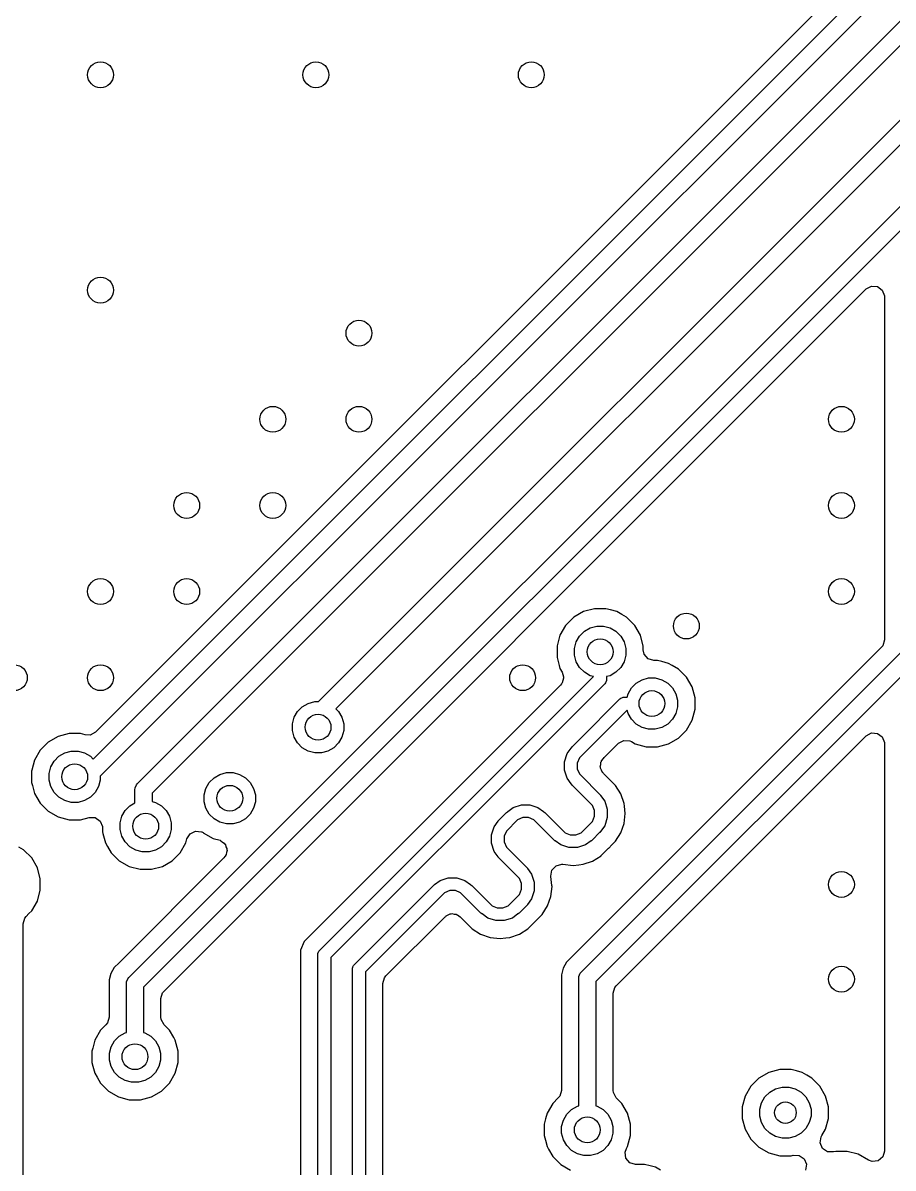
# Model space of a CAD drawing. Extents: x 2.65 to 6.49, y -4.64 to -1.62.
# Drawn here: x 5.673 to 6.071, y -2.862 to -2.338 of the extents above; entities that cross this region are included whole.
import ezdxf

# ---------------------------------------------------------------- set-up
doc = ezdxf.new("R2010")
doc.units = 0
doc.header["$MEASUREMENT"] = 0
doc.layers.add('BLACK', color=7, linetype='CONTINUOUS')

msp = doc.modelspace()

# ---------------------------------------------------------------- linework, layer by layer
at = {"layer": 'BLACK', "linetype": 'CONTINUOUS'}
for p, q in [((6.13171, -2.23738), (5.70639, -2.6627)), ((5.7053, -2.67496), (6.13619, -2.24407)), ((6.14061, -2.25079), (5.70856, -2.68283)), ((5.72556, -2.68619), (6.148, -2.26375)), ((6.15242, -2.27047), (5.73228, -2.69061)), ((5.80831, -2.64872), (6.17359, -2.28344)), ((6.17801, -2.29016), (5.81618, -2.65198)), ((5.72163, -2.77478), (6.17359, -2.32281)), ((6.17801, -2.32953), (5.72835, -2.77919)), ((5.73767, -2.78103), (6.05858, -2.46012)), ((6.05858, -2.46012), (6.06099, -2.45881)), ((6.06099, -2.45881), (6.06373, -2.459)), ((6.06373, -2.459), (6.06594, -2.46065)), ((6.06594, -2.46065), (6.0669, -2.46323)), ((6.0669, -2.46323), (6.06691, -2.46358)), ((6.06691, -2.46358), (6.06691, -2.62054)), ((5.93439, -2.60626), (5.92938, -2.6076)), ((5.93958, -2.60626), (5.93439, -2.60626)), ((5.94167, -2.60682), (5.93958, -2.60626)), ((5.94459, -2.6076), (5.94167, -2.60682)), ((5.92489, -2.6102), (5.92122, -2.61386)), ((5.92938, -2.6076), (5.92489, -2.6102)), ((5.92489, -2.6102), (5.92489, -2.6102)), ((5.94684, -2.6089), (5.94459, -2.6076)), ((5.94909, -2.6102), (5.94684, -2.6089)), ((5.95276, -2.61386), (5.94909, -2.6102)), ((5.92122, -2.61386), (5.91863, -2.61836)), ((5.92122, -2.61386), (5.92122, -2.61386)), ((5.92762, -2.61877), (5.9298, -2.61659)), ((5.9298, -2.61659), (5.93247, -2.61505)), ((5.93247, -2.61505), (5.93545, -2.61425)), ((5.93545, -2.61425), (5.93853, -2.61425)), ((5.93853, -2.61425), (5.94151, -2.61505)), ((5.94151, -2.61505), (5.94418, -2.61659)), ((5.94418, -2.61659), (5.94636, -2.61877)), ((5.95535, -2.61836), (5.95276, -2.61386)), ((5.91863, -2.61836), (5.91733, -2.62318)), ((5.92528, -2.62442), (5.92608, -2.62144)), ((5.92608, -2.62144), (5.92762, -2.61877)), ((5.94636, -2.61877), (5.9479, -2.62144)), ((5.9479, -2.62144), (5.9487, -2.62442)), ((5.95669, -2.62337), (5.95535, -2.61836)), ((6.06691, -2.62054), (6.06613, -2.62318)), ((5.91733, -2.62318), (5.91728, -2.62337)), ((5.91728, -2.62337), (5.91728, -2.62856)), ((6.06548, -2.62399), (5.92164, -2.76784)), ((5.92528, -2.62751), (5.92528, -2.62442)), ((5.92608, -2.63048), (5.92528, -2.62751)), ((5.92832, -2.77232), (6.0748, -2.62583)), ((5.9487, -2.62751), (5.9479, -2.63048)), ((5.9487, -2.62442), (5.9487, -2.62751)), ((5.95669, -2.62504), (5.95669, -2.62337)), ((5.95669, -2.62337), (5.95669, -2.62337)), ((5.95713, -2.62707), (5.95669, -2.62504)), ((5.95893, -2.62915), (5.95713, -2.62707)), ((6.06613, -2.62318), (6.06548, -2.62399)), ((5.91728, -2.62856), (5.91826, -2.63222)), ((5.91826, -2.63222), (5.91863, -2.63357)), ((5.92762, -2.63315), (5.92608, -2.63048)), ((6.08152, -2.63025), (5.93504, -2.77673)), ((5.9479, -2.63048), (5.94636, -2.63315)), ((5.96157, -2.62992), (5.95893, -2.62915)), ((5.96324, -2.62992), (5.96157, -2.62992)), ((5.96511, -2.63042), (5.96324, -2.62992)), ((5.96826, -2.63126), (5.96511, -2.63042)), ((5.96991, -2.63222), (5.96826, -2.63126)), ((5.97275, -2.63386), (5.96991, -2.63222)), ((5.91863, -2.63357), (5.91863, -2.63357)), ((5.91863, -2.63357), (5.91964, -2.63532)), ((5.91964, -2.63532), (5.9199, -2.63639)), ((5.9199, -2.63639), (5.92028, -2.63742)), ((5.92029, -2.638), (5.91993, -2.63903)), ((5.92028, -2.63742), (5.92022, -2.63771)), ((5.92022, -2.63771), (5.92029, -2.638)), ((5.92121, -2.65003), (5.93396, -2.63728)), ((5.9298, -2.63533), (5.92762, -2.63315)), ((5.93247, -2.63688), (5.9298, -2.63533)), ((5.93396, -2.63728), (5.93247, -2.63688)), ((5.94151, -2.63688), (5.93996, -2.63729)), ((5.93996, -2.63729), (5.93996, -2.63846)), ((5.94418, -2.63533), (5.94151, -2.63688)), ((5.94636, -2.63315), (5.94418, -2.63533)), ((5.95613, -2.63871), (5.95911, -2.63792)), ((5.95911, -2.63792), (5.96219, -2.63792)), ((5.96219, -2.63792), (5.96517, -2.63871)), ((5.97642, -2.63753), (5.97275, -2.63386)), ((5.97901, -2.64202), (5.97642, -2.63753)), ((5.91758, -2.64249), (5.9141, -2.64598)), ((5.91886, -2.64122), (5.91758, -2.64249)), ((5.91939, -2.6406), (5.91886, -2.64122)), ((5.91944, -2.64045), (5.91939, -2.6406)), ((5.91969, -2.6401), (5.91944, -2.64045)), ((5.91993, -2.63903), (5.91969, -2.6401)), ((5.93909, -2.64056), (5.92542, -2.65424)), ((5.93946, -2.64011), (5.93909, -2.64056)), ((5.9399, -2.63904), (5.93946, -2.64011)), ((5.93946, -2.64011), (5.93946, -2.64011)), ((5.93996, -2.63846), (5.9399, -2.63904)), ((5.94974, -2.64511), (5.95128, -2.64244)), ((5.95128, -2.64244), (5.95346, -2.64026)), ((5.95346, -2.64026), (5.95613, -2.63871)), ((5.96517, -2.63871), (5.96784, -2.64026)), ((5.96784, -2.64026), (5.97002, -2.64244)), ((5.97002, -2.64244), (5.97156, -2.64511)), ((5.98036, -2.64703), (5.97901, -2.64202)), ((5.9141, -2.64598), (5.90681, -2.65327)), ((5.9141, -2.64598), (5.9141, -2.64598)), ((5.9141, -2.64598), (5.9141, -2.64598)), ((5.9141, -2.64598), (5.9141, -2.64598)), ((5.92757, -2.66601), (5.94605, -2.64752)), ((5.94605, -2.64752), (5.9465, -2.64715)), ((5.9465, -2.64715), (5.94726, -2.64684)), ((5.9465, -2.64715), (5.9465, -2.64715)), ((5.94726, -2.64684), (5.94757, -2.64671)), ((5.94757, -2.64671), (5.94815, -2.64665)), ((5.94757, -2.64671), (5.94757, -2.64671)), ((5.94815, -2.64665), (5.94932, -2.64665)), ((5.94932, -2.64665), (5.94974, -2.64511)), ((5.97156, -2.64511), (5.97236, -2.64809)), ((5.97236, -2.64809), (5.97236, -2.65117)), ((5.98036, -2.65222), (5.98036, -2.64703)), ((5.79716, -2.65591), (5.7987, -2.65324)), ((5.7987, -2.65324), (5.80088, -2.65106)), ((5.80088, -2.65106), (5.80355, -2.64952)), ((5.80355, -2.64952), (5.80653, -2.64872)), ((5.80653, -2.64872), (5.80831, -2.64872)), ((5.81618, -2.65198), (5.81744, -2.65324)), ((5.81744, -2.65324), (5.81898, -2.65591)), ((5.90681, -2.65327), (5.90438, -2.6557)), ((5.90912, -2.66212), (5.92121, -2.65003)), ((5.94934, -2.65265), (5.93177, -2.67021)), ((5.94974, -2.65415), (5.94934, -2.65265)), ((5.97236, -2.65117), (5.97156, -2.65415)), ((5.97901, -2.65723), (5.98036, -2.65222)), ((5.79636, -2.65889), (5.79716, -2.65591)), ((5.79636, -2.66197), (5.79636, -2.65889)), ((5.90438, -2.6557), (5.8048, -2.75528)), ((5.81898, -2.65591), (5.81978, -2.65889)), ((5.81978, -2.65889), (5.81978, -2.66197)), ((5.90438, -2.6557), (5.90438, -2.6557)), ((5.92542, -2.65424), (5.91332, -2.66633)), ((5.95128, -2.65682), (5.94974, -2.65415)), ((5.95346, -2.659), (5.95128, -2.65682)), ((5.95613, -2.66054), (5.95346, -2.659)), ((5.96784, -2.659), (5.96517, -2.66054)), ((5.97002, -2.65682), (5.96784, -2.659)), ((5.97156, -2.65415), (5.97002, -2.65682)), ((5.97642, -2.66173), (5.97901, -2.65723)), ((5.69426, -2.66337), (5.68924, -2.66471)), ((5.69944, -2.66337), (5.69426, -2.66337)), ((5.70168, -2.66396), (5.69944, -2.66337)), ((5.70398, -2.66402), (5.70168, -2.66396)), ((5.70639, -2.6627), (5.70398, -2.66402)), ((5.79716, -2.66495), (5.79636, -2.66197)), ((5.80886, -2.76239), (5.90912, -2.66212)), ((5.81978, -2.66197), (5.81898, -2.66495)), ((5.94436, -2.77857), (6.05858, -2.66436)), ((5.95911, -2.66134), (5.95613, -2.66054)), ((5.96219, -2.66134), (5.95911, -2.66134)), ((5.96517, -2.66054), (5.96219, -2.66134)), ((5.97275, -2.66539), (5.97642, -2.66173)), ((6.05858, -2.66436), (6.06099, -2.66304)), ((6.06099, -2.66304), (6.06373, -2.66324)), ((6.06373, -2.66324), (6.06594, -2.66488)), ((5.68475, -2.6673), (5.68108, -2.67097)), ((5.68924, -2.66471), (5.68475, -2.6673)), ((5.68475, -2.6673), (5.68475, -2.6673)), ((5.7987, -2.66762), (5.79716, -2.66495)), ((5.80088, -2.6698), (5.7987, -2.66762)), ((5.91332, -2.66633), (5.81393, -2.76572)), ((5.81744, -2.66762), (5.81526, -2.6698)), ((5.81898, -2.66495), (5.81744, -2.66762)), ((5.92386, -2.6698), (5.92423, -2.66935)), ((5.92423, -2.66935), (5.92757, -2.66601)), ((5.92757, -2.66601), (5.92757, -2.66601)), ((5.93888, -2.67427), (5.9454, -2.66775)), ((5.9454, -2.66775), (5.94781, -2.66643)), ((5.94781, -2.66643), (5.95056, -2.66663)), ((5.95056, -2.66663), (5.95129, -2.66698)), ((5.95129, -2.66698), (5.95304, -2.66799)), ((5.95304, -2.66799), (5.95806, -2.66933)), ((5.95806, -2.66933), (5.95806, -2.66933)), ((5.95806, -2.66933), (5.96324, -2.66933)), ((5.96324, -2.66933), (5.96826, -2.66799)), ((5.96324, -2.66933), (5.96324, -2.66933)), ((5.96826, -2.66799), (5.97275, -2.66539)), ((6.06594, -2.66488), (6.0669, -2.66746)), ((6.0669, -2.66746), (6.06691, -2.66781)), ((6.06691, -2.66781), (6.06691, -2.85416)), ((5.68108, -2.67097), (5.67849, -2.67547)), ((5.68108, -2.67097), (5.68108, -2.67097)), ((5.68748, -2.67588), (5.68966, -2.6737)), ((5.68966, -2.6737), (5.69233, -2.67216)), ((5.69233, -2.67216), (5.69531, -2.67136)), ((5.69531, -2.67136), (5.69839, -2.67136)), ((5.69839, -2.67136), (5.70137, -2.67216)), ((5.70137, -2.67216), (5.70404, -2.6737)), ((5.70404, -2.6737), (5.7053, -2.67496)), ((5.80355, -2.67135), (5.80088, -2.6698)), ((5.80653, -2.67214), (5.80355, -2.67135)), ((5.80961, -2.67214), (5.80653, -2.67214)), ((5.81259, -2.67135), (5.80961, -2.67214)), ((5.81526, -2.6698), (5.81259, -2.67135)), ((5.92074, -2.67619), (5.92194, -2.67249)), ((5.92194, -2.67249), (5.9238, -2.66994)), ((5.9238, -2.66994), (5.92386, -2.6698)), ((5.92752, -2.67447), (5.92654, -2.67685)), ((5.92843, -2.67356), (5.92752, -2.67447)), ((5.93177, -2.67021), (5.92843, -2.67355)), ((5.92843, -2.67355), (5.92843, -2.67355)), ((5.92843, -2.67355), (5.92843, -2.67355)), ((5.92843, -2.67355), (5.92843, -2.67356)), ((5.93177, -2.67021), (5.93177, -2.67021)), ((5.93764, -2.67579), (5.93847, -2.67468)), ((5.93847, -2.67468), (5.93888, -2.67427)), ((5.93847, -2.67468), (5.93847, -2.67468)), ((5.93888, -2.67427), (5.93888, -2.67427)), ((5.67727, -2.68), (5.67715, -2.68048)), ((5.67849, -2.67547), (5.67727, -2.68)), ((5.68514, -2.68153), (5.68594, -2.67855)), ((5.68594, -2.67855), (5.68748, -2.67588)), ((5.92074, -2.68008), (5.92074, -2.67619)), ((5.92194, -2.68377), (5.92074, -2.68008)), ((5.92654, -2.67685), (5.92654, -2.67942)), ((5.92654, -2.67942), (5.92752, -2.6818)), ((5.93705, -2.67848), (5.93727, -2.67746)), ((5.93718, -2.67881), (5.93705, -2.67848)), ((5.93715, -2.67917), (5.93718, -2.67881)), ((5.93765, -2.68008), (5.93715, -2.67917)), ((5.93727, -2.67746), (5.93735, -2.67643)), ((5.93735, -2.67643), (5.93758, -2.67607)), ((5.93758, -2.67607), (5.93764, -2.67579)), ((5.93801, -2.68106), (5.93765, -2.68008)), ((5.67715, -2.68048), (5.67715, -2.68567)), ((5.68514, -2.68461), (5.68514, -2.68153)), ((5.68594, -2.68759), (5.68514, -2.68461)), ((5.70856, -2.68461), (5.70776, -2.68759)), ((5.70856, -2.68283), (5.70856, -2.68461)), ((5.75835, -2.68572), (5.76053, -2.68354)), ((5.76053, -2.68354), (5.7632, -2.682)), ((5.7632, -2.682), (5.76617, -2.6812)), ((5.76617, -2.6812), (5.76926, -2.6812)), ((5.76926, -2.6812), (5.77224, -2.682)), ((5.77224, -2.682), (5.77491, -2.68354)), ((5.77491, -2.68354), (5.77709, -2.68572)), ((5.9238, -2.68633), (5.92194, -2.68377)), ((5.92752, -2.6818), (5.92843, -2.68271)), ((5.92843, -2.68271), (5.92843, -2.68271)), ((5.92843, -2.68271), (5.93676, -2.69104)), ((5.9383, -2.68127), (5.93801, -2.68106)), ((5.93847, -2.68158), (5.9383, -2.68127)), ((5.94266, -2.68577), (5.93847, -2.68158)), ((5.67715, -2.68567), (5.67751, -2.68703)), ((5.67751, -2.68703), (5.67849, -2.69068)), ((5.68748, -2.69026), (5.68594, -2.68759)), ((5.68966, -2.69244), (5.68748, -2.69026)), ((5.70622, -2.69026), (5.70404, -2.69244)), ((5.70776, -2.68759), (5.70622, -2.69026)), ((5.72441, -2.68898), (5.72449, -2.68821)), ((5.72441, -2.69498), (5.72441, -2.68898)), ((5.72449, -2.68821), (5.72507, -2.68679)), ((5.72507, -2.68679), (5.72556, -2.68619)), ((5.75601, -2.69137), (5.7568, -2.68839)), ((5.7568, -2.68839), (5.75835, -2.68572)), ((5.77709, -2.68572), (5.77863, -2.68839)), ((5.77863, -2.68839), (5.77943, -2.69137)), ((5.92386, -2.68647), (5.9238, -2.68633)), ((5.92423, -2.68692), (5.92386, -2.68647)), ((5.93256, -2.69525), (5.92423, -2.68692)), ((5.92423, -2.68692), (5.92423, -2.68692)), ((5.92423, -2.68692), (5.92423, -2.68692)), ((5.92423, -2.68692), (5.92423, -2.68692)), ((5.92423, -2.68692), (5.92423, -2.68692)), ((5.94396, -2.68708), (5.94266, -2.68577)), ((5.9464, -2.69095), (5.94396, -2.68708)), ((5.67849, -2.69068), (5.67958, -2.69256)), ((5.67958, -2.69256), (5.68108, -2.69517)), ((5.68108, -2.69517), (5.68475, -2.69884)), ((5.69233, -2.69398), (5.68966, -2.69244)), ((5.69531, -2.69478), (5.69233, -2.69398)), ((5.69839, -2.69478), (5.69531, -2.69478)), ((5.70137, -2.69398), (5.69839, -2.69478)), ((5.70404, -2.69244), (5.70137, -2.69398)), ((5.72211, -2.69631), (5.72441, -2.69498)), ((5.73228, -2.69061), (5.73228, -2.69436)), ((5.73228, -2.69436), (5.73382, -2.69477)), ((5.73382, -2.69477), (5.73649, -2.69631)), ((5.75601, -2.69446), (5.75601, -2.69137)), ((5.7568, -2.69743), (5.75601, -2.69446)), ((5.77943, -2.69446), (5.77863, -2.69743)), ((5.77943, -2.69137), (5.77943, -2.69446)), ((5.93347, -2.69616), (5.93256, -2.69525)), ((5.93256, -2.69525), (5.93256, -2.69525)), ((5.93256, -2.69525), (5.93256, -2.69525)), ((5.93676, -2.69104), (5.93713, -2.69149)), ((5.93713, -2.69149), (5.93719, -2.69163)), ((5.93719, -2.69163), (5.93905, -2.69419)), ((5.93905, -2.69419), (5.94025, -2.69788)), ((5.94791, -2.69528), (5.9464, -2.69095)), ((5.94806, -2.69656), (5.94791, -2.69528)), ((5.68475, -2.69884), (5.68924, -2.70143)), ((5.71839, -2.70116), (5.71993, -2.69849)), ((5.71993, -2.69849), (5.72211, -2.69631)), ((5.73649, -2.69631), (5.73867, -2.69849)), ((5.73867, -2.69849), (5.74021, -2.70116)), ((5.75835, -2.7001), (5.7568, -2.69743)), ((5.76053, -2.70228), (5.75835, -2.7001)), ((5.77709, -2.7001), (5.77491, -2.70228)), ((5.77863, -2.69743), (5.77709, -2.7001)), ((5.89082, -2.70275), (5.89416, -2.69941)), ((5.89416, -2.69941), (5.89461, -2.69904)), ((5.89461, -2.69904), (5.89475, -2.69899)), ((5.89461, -2.69904), (5.89461, -2.69904)), ((5.89475, -2.69899), (5.8973, -2.69713)), ((5.8973, -2.69713), (5.901, -2.69593)), ((5.901, -2.69593), (5.90489, -2.69593)), ((5.90489, -2.69593), (5.90858, -2.69713)), ((5.90858, -2.69713), (5.91114, -2.69899)), ((5.91114, -2.69899), (5.91128, -2.69904)), ((5.91128, -2.69904), (5.91173, -2.69941)), ((5.91173, -2.69941), (5.91173, -2.69941)), ((5.91173, -2.69941), (5.91173, -2.69941)), ((5.91173, -2.69941), (5.92006, -2.70774)), ((5.93445, -2.69854), (5.93347, -2.69616)), ((5.93445, -2.70111), (5.93445, -2.69854)), ((5.94025, -2.69788), (5.94025, -2.70177)), ((5.94791, -2.70438), (5.94843, -2.69983)), ((5.94843, -2.69983), (5.94806, -2.69656)), ((5.94843, -2.69983), (5.94843, -2.69983)), ((5.94843, -2.69983), (5.94843, -2.69983)), ((5.68924, -2.70143), (5.69426, -2.70278)), ((5.69426, -2.70278), (5.69426, -2.70278)), ((5.69426, -2.70278), (5.69944, -2.70278)), ((5.69944, -2.70278), (5.70345, -2.7017)), ((5.69944, -2.70278), (5.69944, -2.70278)), ((5.70345, -2.7017), (5.7062, -2.70177)), ((5.7062, -2.70177), (5.70848, -2.70331)), ((5.70848, -2.70331), (5.70956, -2.70584)), ((5.70956, -2.70584), (5.7096, -2.70642)), ((5.71759, -2.70414), (5.71839, -2.70116)), ((5.71759, -2.70722), (5.71759, -2.70414)), ((5.74021, -2.70116), (5.74101, -2.70414)), ((5.74101, -2.70414), (5.74101, -2.70722)), ((5.7632, -2.70383), (5.76053, -2.70228)), ((5.76617, -2.70462), (5.7632, -2.70383)), ((5.76926, -2.70462), (5.76617, -2.70462)), ((5.77224, -2.70383), (5.76926, -2.70462)), ((5.77491, -2.70228), (5.77224, -2.70383)), ((5.88733, -2.7096), (5.88854, -2.7059)), ((5.88854, -2.7059), (5.89039, -2.70334)), ((5.89039, -2.70334), (5.89045, -2.7032)), ((5.89045, -2.7032), (5.89082, -2.70275)), ((5.89837, -2.70362), (5.89503, -2.70696)), ((5.89928, -2.70271), (5.89837, -2.70362)), ((5.89837, -2.70362), (5.89837, -2.70362)), ((5.89837, -2.70362), (5.89837, -2.70362)), ((5.90166, -2.70172), (5.89928, -2.70271)), ((5.90423, -2.70172), (5.90166, -2.70172)), ((5.90661, -2.70271), (5.90423, -2.70172)), ((5.90752, -2.70362), (5.90661, -2.70271)), ((5.91585, -2.71195), (5.90752, -2.70362)), ((5.90752, -2.70362), (5.90752, -2.70362)), ((5.92922, -2.70774), (5.93256, -2.7044)), ((5.93256, -2.7044), (5.93347, -2.70349)), ((5.93256, -2.7044), (5.93256, -2.7044)), ((5.93347, -2.70349), (5.93445, -2.70111)), ((5.93905, -2.70547), (5.93719, -2.70803)), ((5.94025, -2.70177), (5.93905, -2.70547)), ((5.9464, -2.7087), (5.94791, -2.70438)), ((5.7096, -2.70642), (5.7096, -2.70827)), ((5.7096, -2.70827), (5.70978, -2.70895)), ((5.70978, -2.70895), (5.71094, -2.71329)), ((5.71839, -2.7102), (5.71759, -2.70722)), ((5.71993, -2.71287), (5.71839, -2.7102)), ((5.74021, -2.7102), (5.73867, -2.71287)), ((5.74101, -2.70722), (5.74021, -2.7102)), ((5.74766, -2.71329), (5.74815, -2.71146)), ((5.74815, -2.71146), (5.74958, -2.70911)), ((5.74958, -2.70911), (5.75206, -2.70791)), ((5.75206, -2.70791), (5.75479, -2.70824)), ((5.75479, -2.70824), (5.7549, -2.70829)), ((5.7549, -2.70829), (5.7555, -2.70856)), ((5.7555, -2.70856), (5.75562, -2.70868)), ((5.75562, -2.70868), (5.76011, -2.71128)), ((5.76011, -2.71128), (5.76326, -2.71212)), ((5.88733, -2.71348), (5.88733, -2.7096)), ((5.89412, -2.70787), (5.89313, -2.71025)), ((5.89313, -2.71025), (5.89313, -2.71283)), ((5.89503, -2.70696), (5.89412, -2.70787)), ((5.89503, -2.70696), (5.89503, -2.70696)), ((5.89503, -2.70696), (5.89503, -2.70696)), ((5.89503, -2.70696), (5.89503, -2.70696)), ((5.92006, -2.70774), (5.92006, -2.70774)), ((5.92006, -2.70774), (5.92097, -2.70866)), ((5.92097, -2.70866), (5.92335, -2.70964)), ((5.92335, -2.70964), (5.92593, -2.70964)), ((5.92593, -2.70964), (5.92831, -2.70866)), ((5.92831, -2.70866), (5.92922, -2.70774)), ((5.92922, -2.70774), (5.92922, -2.70774)), ((5.93676, -2.70861), (5.93342, -2.71195)), ((5.93677, -2.7086), (5.93676, -2.70861)), ((5.93676, -2.70861), (5.93676, -2.70861)), ((5.93713, -2.70816), (5.93677, -2.7086)), ((5.93719, -2.70803), (5.93713, -2.70816)), ((5.94397, -2.71257), (5.9464, -2.7087)), ((5.67352, -2.71652), (5.67126, -2.71521)), ((5.67719, -2.72018), (5.67352, -2.71652)), ((5.71094, -2.71329), (5.71192, -2.71498)), ((5.71192, -2.71498), (5.71353, -2.71778)), ((5.72211, -2.71505), (5.71993, -2.71287)), ((5.72478, -2.71659), (5.72211, -2.71505)), ((5.72776, -2.71739), (5.72478, -2.71659)), ((5.73382, -2.71659), (5.73084, -2.71739)), ((5.73649, -2.71505), (5.73382, -2.71659)), ((5.73867, -2.71287), (5.73649, -2.71505)), ((5.74507, -2.71778), (5.74766, -2.71329)), ((5.76326, -2.71212), (5.76364, -2.71229)), ((5.76364, -2.71229), (5.76438, -2.71293)), ((5.76438, -2.71293), (5.76522, -2.71345)), ((5.76522, -2.71345), (5.7654, -2.71382)), ((5.7654, -2.71382), (5.76571, -2.7141)), ((5.76571, -2.7141), (5.76599, -2.71504)), ((5.76599, -2.71504), (5.76642, -2.71592)), ((5.76649, -2.71674), (5.76621, -2.71768)), ((5.76642, -2.71592), (5.76637, -2.71633)), ((5.76637, -2.71633), (5.76649, -2.71674)), ((5.88853, -2.71718), (5.88733, -2.71348)), ((5.89313, -2.71283), (5.89412, -2.71521)), ((5.89412, -2.71521), (5.89503, -2.71612)), ((5.89503, -2.71612), (5.89503, -2.71612)), ((5.89503, -2.71612), (5.89503, -2.71612)), ((5.89503, -2.71612), (5.89503, -2.71612)), ((5.89503, -2.71612), (5.90336, -2.72445)), ((5.91631, -2.71232), (5.91585, -2.71195)), ((5.91644, -2.71238), (5.91631, -2.71232)), ((5.919, -2.71424), (5.91644, -2.71238)), ((5.9227, -2.71544), (5.919, -2.71424)), ((5.92658, -2.71544), (5.9227, -2.71544)), ((5.93028, -2.71424), (5.92658, -2.71544)), ((5.93284, -2.71238), (5.93028, -2.71424)), ((5.93297, -2.71232), (5.93284, -2.71238)), ((5.93342, -2.71195), (5.93297, -2.71232)), ((5.9391, -2.71744), (5.94083, -2.71571)), ((5.94083, -2.71571), (5.94089, -2.71565)), ((5.94083, -2.71571), (5.94083, -2.71571)), ((5.94083, -2.71571), (5.94083, -2.71571)), ((5.94089, -2.71565), (5.94235, -2.71419)), ((5.94089, -2.71565), (5.94089, -2.71565)), ((5.94235, -2.71419), (5.94397, -2.71257)), ((5.94235, -2.71419), (5.94235, -2.71419)), ((5.67978, -2.72468), (5.67719, -2.72018)), ((5.71353, -2.71778), (5.7172, -2.72145)), ((5.76506, -2.72018), (5.71715, -2.76809)), ((5.7172, -2.72145), (5.7217, -2.72404)), ((5.73084, -2.71739), (5.72776, -2.71739)), ((5.73691, -2.72404), (5.7414, -2.72145)), ((5.7414, -2.72145), (5.74507, -2.71778)), ((5.76545, -2.71959), (5.76506, -2.72018)), ((5.76571, -2.71937), (5.76545, -2.71959)), ((5.76579, -2.7191), (5.76571, -2.71937)), ((5.76609, -2.71865), (5.76579, -2.7191)), ((5.76621, -2.71768), (5.76609, -2.71865)), ((5.89039, -2.71974), (5.88853, -2.71718)), ((5.89045, -2.71987), (5.89039, -2.71974)), ((5.89082, -2.72032), (5.89045, -2.71987)), ((5.89915, -2.72865), (5.89082, -2.72032)), ((5.92919, -2.7231), (5.93351, -2.72159)), ((5.93351, -2.72159), (5.93739, -2.71915)), ((5.93739, -2.71915), (5.93748, -2.71906)), ((5.93748, -2.71906), (5.93901, -2.71753)), ((5.93748, -2.71906), (5.93748, -2.71906)), ((5.93901, -2.71753), (5.9391, -2.71744)), ((5.68112, -2.72969), (5.67978, -2.72468)), ((5.7217, -2.72404), (5.72671, -2.72538)), ((5.72671, -2.72538), (5.72671, -2.72538)), ((5.72671, -2.72538), (5.7319, -2.72538)), ((5.7319, -2.72538), (5.73691, -2.72404)), ((5.7319, -2.72538), (5.7319, -2.72538)), ((5.90336, -2.72445), (5.90336, -2.72445)), ((5.90336, -2.72445), (5.90336, -2.72445)), ((5.90336, -2.72445), (5.90336, -2.72445)), ((5.90336, -2.72445), (5.90373, -2.7249)), ((5.90373, -2.7249), (5.90378, -2.72503)), ((5.90378, -2.72503), (5.90564, -2.72759)), ((5.91448, -2.72847), (5.91496, -2.72576)), ((5.91496, -2.72576), (5.91682, -2.72374)), ((5.91682, -2.72374), (5.91948, -2.72305)), ((5.91948, -2.72305), (5.91988, -2.72308)), ((5.91988, -2.72308), (5.92464, -2.72361)), ((5.92464, -2.72361), (5.92724, -2.72332)), ((5.92464, -2.72361), (5.92464, -2.72361)), ((5.92464, -2.72361), (5.92464, -2.72361)), ((5.92724, -2.72332), (5.92919, -2.7231)), ((5.68112, -2.73488), (5.68112, -2.72969)), ((5.86075, -2.73282), (5.8612, -2.73245)), ((5.8612, -2.73245), (5.86134, -2.73239)), ((5.86134, -2.73239), (5.8639, -2.73054)), ((5.8639, -2.73054), (5.86759, -2.72933)), ((5.86759, -2.72933), (5.87148, -2.72933)), ((5.87148, -2.72933), (5.87518, -2.73054)), ((5.87518, -2.73054), (5.87774, -2.73239)), ((5.87774, -2.73239), (5.87787, -2.73245)), ((5.87787, -2.73245), (5.87832, -2.73282)), ((5.90006, -2.72956), (5.89915, -2.72865)), ((5.90105, -2.73194), (5.90006, -2.72956)), ((5.90105, -2.73452), (5.90105, -2.73194)), ((5.90564, -2.72759), (5.90684, -2.73129)), ((5.90684, -2.73129), (5.90684, -2.73518)), ((5.91451, -2.72868), (5.91448, -2.72847)), ((5.91496, -2.73272), (5.91451, -2.72868)), ((5.91451, -2.72868), (5.91451, -2.72868)), ((5.67978, -2.73989), (5.68112, -2.73488)), ((5.82465, -2.76893), (5.86075, -2.73282)), ((5.86496, -2.73703), (5.82972, -2.77226)), ((5.86587, -2.73612), (5.86496, -2.73703)), ((5.86825, -2.73513), (5.86587, -2.73612)), ((5.87083, -2.73513), (5.86825, -2.73513)), ((5.87321, -2.73612), (5.87083, -2.73513)), ((5.87412, -2.73703), (5.87321, -2.73612)), ((5.88245, -2.74536), (5.87412, -2.73703)), ((5.87412, -2.73703), (5.87412, -2.73703)), ((5.87832, -2.73282), (5.87832, -2.73282)), ((5.87832, -2.73282), (5.87832, -2.73282)), ((5.87832, -2.73282), (5.88665, -2.74115)), ((5.89915, -2.73781), (5.90006, -2.7369)), ((5.90006, -2.7369), (5.90105, -2.73452)), ((5.90684, -2.73518), (5.90564, -2.73887)), ((5.9145, -2.73778), (5.91502, -2.73323)), ((5.91502, -2.73323), (5.91496, -2.73272)), ((5.91502, -2.73323), (5.91502, -2.73323)), ((5.67719, -2.74438), (5.67978, -2.73989)), ((5.88665, -2.74115), (5.88665, -2.74115)), ((5.88665, -2.74115), (5.88756, -2.74206)), ((5.88756, -2.74206), (5.88994, -2.74305)), ((5.89252, -2.74305), (5.8949, -2.74206)), ((5.8949, -2.74206), (5.89581, -2.74115)), ((5.89581, -2.74115), (5.89915, -2.73781)), ((5.89581, -2.74115), (5.89581, -2.74115)), ((5.89915, -2.73781), (5.89915, -2.73781)), ((5.90336, -2.74202), (5.90002, -2.74536)), ((5.90373, -2.74157), (5.90336, -2.74202)), ((5.90336, -2.74202), (5.90336, -2.74202)), ((5.90336, -2.74202), (5.90336, -2.74202)), ((5.90336, -2.74202), (5.90336, -2.74202)), ((5.90378, -2.74143), (5.90373, -2.74157)), ((5.90564, -2.73887), (5.90378, -2.74143)), ((5.91056, -2.74598), (5.91299, -2.7421)), ((5.91299, -2.7421), (5.9145, -2.73778)), ((5.9145, -2.73778), (5.9145, -2.73778)), ((5.67325, -2.75034), (5.67402, -2.7477)), ((5.67402, -2.7477), (5.67468, -2.74689)), ((5.67468, -2.74689), (5.67592, -2.74565)), ((5.67592, -2.74565), (5.67719, -2.74438)), ((5.83905, -2.7741), (5.86609, -2.74706)), ((5.86609, -2.74706), (5.86639, -2.7469)), ((5.86639, -2.7469), (5.8666, -2.74662)), ((5.8666, -2.74662), (5.86758, -2.74625)), ((5.86758, -2.74625), (5.8685, -2.74575)), ((5.8685, -2.74575), (5.86885, -2.74577)), ((5.86885, -2.74577), (5.86917, -2.74565)), ((5.86917, -2.74565), (5.8702, -2.74587)), ((5.8702, -2.74587), (5.87124, -2.74594)), ((5.87124, -2.74594), (5.87159, -2.74616)), ((5.87159, -2.74616), (5.87186, -2.74622)), ((5.87186, -2.74622), (5.87294, -2.74703)), ((5.87294, -2.74703), (5.87298, -2.74705)), ((5.87298, -2.74705), (5.87298, -2.74706)), ((5.87298, -2.74706), (5.87839, -2.75247)), ((5.8829, -2.74573), (5.88245, -2.74536)), ((5.88303, -2.74578), (5.8829, -2.74573)), ((5.88559, -2.74764), (5.88303, -2.74578)), ((5.88929, -2.74884), (5.88559, -2.74764)), ((5.88994, -2.74305), (5.89252, -2.74305)), ((5.89687, -2.74764), (5.89318, -2.74884)), ((5.89943, -2.74578), (5.89687, -2.74764)), ((5.89957, -2.74573), (5.89943, -2.74578)), ((5.90002, -2.74536), (5.89957, -2.74573)), ((5.90758, -2.74895), (5.90894, -2.7476)), ((5.90894, -2.7476), (5.90911, -2.74742)), ((5.90894, -2.7476), (5.90894, -2.7476)), ((5.90911, -2.74742), (5.91047, -2.74607)), ((5.91047, -2.74607), (5.91056, -2.74598)), ((5.91047, -2.74607), (5.91047, -2.74607)), ((5.67325, -2.87418), (5.67325, -2.75034)), ((5.87839, -2.75247), (5.87839, -2.75247)), ((5.87839, -2.75247), (5.87848, -2.75256)), ((5.87848, -2.75256), (5.88236, -2.75499)), ((5.89318, -2.74884), (5.88929, -2.74884)), ((5.9001, -2.75499), (5.90398, -2.75256)), ((5.90398, -2.75256), (5.90407, -2.75247)), ((5.90407, -2.75247), (5.9056, -2.75094)), ((5.90407, -2.75247), (5.90407, -2.75247)), ((5.9056, -2.75094), (5.90695, -2.74958)), ((5.90695, -2.74958), (5.90726, -2.74928)), ((5.90695, -2.74958), (5.90695, -2.74958)), ((5.90726, -2.74928), (5.90758, -2.74895)), ((5.90726, -2.74928), (5.90726, -2.74928)), ((5.90758, -2.74895), (5.90758, -2.74895)), ((5.80175, -2.75833), (5.80009, -2.76233)), ((5.8048, -2.75528), (5.80175, -2.75833)), ((5.80175, -2.75833), (5.80175, -2.75833)), ((5.88236, -2.75499), (5.88668, -2.75651)), ((5.88668, -2.75651), (5.88668, -2.75651)), ((5.88668, -2.75651), (5.88668, -2.75651)), ((5.88668, -2.75651), (5.89123, -2.75702)), ((5.89123, -2.75702), (5.89383, -2.75673)), ((5.89123, -2.75702), (5.89123, -2.75702)), ((5.89123, -2.75702), (5.89123, -2.75702)), ((5.89383, -2.75673), (5.89578, -2.75651)), ((5.89578, -2.75651), (5.9001, -2.75499)), ((5.80009, -2.76233), (5.80009, -2.96996)), ((5.80804, -2.76391), (5.80849, -2.76284)), ((5.80849, -2.76284), (5.80886, -2.76239)), ((5.80849, -2.76284), (5.80849, -2.76284)), ((5.71715, -2.76809), (5.71494, -2.77029)), ((5.80798, -2.76449), (5.80804, -2.76391)), ((5.80798, -2.96779), (5.80798, -2.76449)), ((5.81393, -2.76572), (5.81393, -2.96656)), ((5.82428, -2.76938), (5.82465, -2.76893)), ((5.92164, -2.76784), (5.92008, -2.77053)), ((5.92164, -2.76784), (5.92164, -2.76784)), ((5.71338, -2.773), (5.7126, -2.77591)), ((5.71339, -2.77299), (5.71338, -2.77299)), ((5.71338, -2.77299), (5.71338, -2.773)), ((5.71494, -2.7703), (5.71339, -2.77299)), ((5.71494, -2.77029), (5.71494, -2.7703)), ((5.82378, -2.77103), (5.82383, -2.77045)), ((5.82378, -2.96125), (5.82378, -2.77103)), ((5.82383, -2.77045), (5.8239, -2.7703)), ((5.8239, -2.7703), (5.82402, -2.76999)), ((5.82402, -2.76999), (5.82428, -2.76938)), ((5.82428, -2.76938), (5.82428, -2.76938)), ((5.82972, -2.77226), (5.82972, -2.96002)), ((5.83839, -2.77491), (5.83905, -2.7741)), ((5.92008, -2.77053), (5.91927, -2.77354)), ((5.91927, -2.77354), (5.91927, -2.82643)), ((5.92008, -2.77053), (5.92008, -2.77053)), ((5.92717, -2.7751), (5.92724, -2.77433)), ((5.92724, -2.77433), (5.92783, -2.77291)), ((5.92783, -2.77291), (5.92832, -2.77232)), ((5.7126, -2.77591), (5.71258, -2.776)), ((5.71258, -2.776), (5.71258, -2.79297)), ((5.72047, -2.77756), (5.72055, -2.77679)), ((5.72047, -2.79996), (5.72047, -2.77756)), ((5.72055, -2.77679), (5.72114, -2.77537)), ((5.72114, -2.77537), (5.72163, -2.77478)), ((5.72835, -2.77919), (5.72835, -2.79996)), ((5.83762, -2.77755), (5.83839, -2.77491)), ((5.83762, -2.95473), (5.83762, -2.77755)), ((5.92717, -2.83342), (5.92717, -2.7751)), ((5.93504, -2.77673), (5.93504, -2.83342)), ((5.94293, -2.78202), (5.94371, -2.77938)), ((5.94371, -2.77938), (5.94436, -2.77857)), ((5.73624, -2.78448), (5.73702, -2.78184)), ((5.73624, -2.79297), (5.73624, -2.78448)), ((5.73702, -2.78184), (5.73767, -2.78103)), ((5.94293, -2.82643), (5.94293, -2.78202)), ((5.71258, -2.79297), (5.7118, -2.7956)), ((5.73635, -2.794), (5.73624, -2.79297)), ((5.73767, -2.79642), (5.73635, -2.794)), ((5.70864, -2.79892), (5.70605, -2.80342)), ((5.71115, -2.79642), (5.70864, -2.79892)), ((5.7118, -2.7956), (5.71115, -2.79642)), ((5.71722, -2.80165), (5.71989, -2.80011)), ((5.71989, -2.80011), (5.72047, -2.79996)), ((5.72835, -2.79996), (5.72893, -2.80011)), ((5.72893, -2.80011), (5.7316, -2.80165)), ((5.74018, -2.79892), (5.73767, -2.79642)), ((5.74211, -2.80227), (5.74018, -2.79892)), ((5.70605, -2.80342), (5.70507, -2.80708)), ((5.7135, -2.8065), (5.71504, -2.80383)), ((5.71504, -2.80383), (5.71722, -2.80165)), ((5.7316, -2.80165), (5.73378, -2.80383)), ((5.73378, -2.80383), (5.73532, -2.8065)), ((5.74264, -2.8032), (5.74211, -2.80227)), ((5.74277, -2.80342), (5.74264, -2.8032)), ((5.74411, -2.80843), (5.74277, -2.80342)), ((5.70507, -2.80708), (5.7047, -2.80843)), ((5.7047, -2.80843), (5.7047, -2.81362)), ((5.7127, -2.80948), (5.7135, -2.8065)), ((5.7127, -2.81257), (5.7127, -2.80948)), ((5.73532, -2.8065), (5.73612, -2.80948)), ((5.73612, -2.80948), (5.73612, -2.81257)), ((5.74411, -2.81362), (5.74411, -2.80843)), ((5.7047, -2.81362), (5.70519, -2.81542)), ((5.70519, -2.81542), (5.70605, -2.81863)), ((5.7135, -2.81554), (5.7127, -2.81257)), ((5.71504, -2.81821), (5.7135, -2.81554)), ((5.73532, -2.81554), (5.73378, -2.81821)), ((5.73612, -2.81257), (5.73532, -2.81554)), ((5.74277, -2.81863), (5.74411, -2.81362)), ((5.70605, -2.81863), (5.70709, -2.82043)), ((5.70709, -2.82043), (5.70864, -2.82312)), ((5.71722, -2.82039), (5.71504, -2.81821)), ((5.71989, -2.82194), (5.71722, -2.82039)), ((5.7316, -2.82039), (5.72893, -2.82194)), ((5.73378, -2.81821), (5.7316, -2.82039)), ((5.74018, -2.82312), (5.74277, -2.81863)), ((6.00955, -2.82085), (6.00589, -2.82452)), ((6.01405, -2.81825), (6.00955, -2.82085)), ((6.00955, -2.82085), (6.00955, -2.82085)), ((6.01906, -2.81691), (6.01405, -2.81825)), ((6.02425, -2.81691), (6.01906, -2.81691)), ((6.02666, -2.81755), (6.02425, -2.81691)), ((6.02926, -2.81825), (6.02666, -2.81755)), ((6.03151, -2.81955), (6.02926, -2.81825)), ((6.03375, -2.82085), (6.03151, -2.81955)), ((6.03742, -2.82452), (6.03375, -2.82085)), ((5.70864, -2.82312), (5.71231, -2.82679)), ((5.72287, -2.82273), (5.71989, -2.82194)), ((5.72595, -2.82273), (5.72287, -2.82273)), ((5.72893, -2.82194), (5.72595, -2.82273)), ((5.73651, -2.82679), (5.74018, -2.82312)), ((5.91927, -2.82643), (5.9185, -2.82907)), ((5.94304, -2.82747), (5.94293, -2.82643)), ((6.00589, -2.82452), (6.00329, -2.82901)), ((6.00589, -2.82452), (6.00589, -2.82452)), ((6.01446, -2.82724), (6.01713, -2.8257)), ((6.01713, -2.8257), (6.02011, -2.8249)), ((6.02011, -2.8249), (6.0232, -2.8249)), ((6.0232, -2.8249), (6.02617, -2.8257)), ((6.02617, -2.8257), (6.02884, -2.82724)), ((6.04002, -2.82901), (6.03742, -2.82452)), ((5.71231, -2.82679), (5.7168, -2.82939)), ((5.7168, -2.82939), (5.72182, -2.83073)), ((5.72182, -2.83073), (5.72182, -2.83073)), ((5.72182, -2.83073), (5.727, -2.83073)), ((5.727, -2.83073), (5.73202, -2.82939)), ((5.727, -2.83073), (5.727, -2.83073)), ((5.73202, -2.82939), (5.73651, -2.82679)), ((5.91784, -2.82988), (5.91533, -2.83239)), ((5.9185, -2.82907), (5.91784, -2.82988)), ((5.94436, -2.82988), (5.94304, -2.82747)), ((5.94687, -2.83239), (5.94436, -2.82988)), ((6.00329, -2.82901), (6.00195, -2.83402)), ((6.01074, -2.83209), (6.01228, -2.82942)), ((6.01228, -2.82942), (6.01446, -2.82724)), ((6.02884, -2.82724), (6.03102, -2.82942)), ((6.03102, -2.82942), (6.03257, -2.83209)), ((6.04136, -2.83402), (6.04002, -2.82901)), ((5.91274, -2.83688), (5.91206, -2.83944)), ((5.91533, -2.83239), (5.91274, -2.83688)), ((5.92173, -2.8373), (5.92391, -2.83512)), ((5.92391, -2.83512), (5.92658, -2.83358)), ((5.92658, -2.83358), (5.92717, -2.83342)), ((5.93504, -2.83342), (5.93562, -2.83358)), ((5.93562, -2.83358), (5.93829, -2.83512)), ((5.93829, -2.83512), (5.94047, -2.8373)), ((5.94946, -2.83688), (5.94687, -2.83239)), ((5.95081, -2.84189), (5.94946, -2.83688)), ((6.00195, -2.83402), (6.00195, -2.83921)), ((6.00994, -2.83507), (6.01074, -2.83209)), ((6.00994, -2.83816), (6.00994, -2.83507)), ((6.03257, -2.83209), (6.03336, -2.83507)), ((6.03336, -2.83507), (6.03336, -2.83816)), ((6.04136, -2.83921), (6.04136, -2.83402)), ((5.91206, -2.83944), (5.9114, -2.84189)), ((5.9114, -2.84189), (5.9114, -2.84708)), ((5.91939, -2.84295), (5.92019, -2.83997)), ((5.92019, -2.83997), (5.92173, -2.8373)), ((5.94047, -2.8373), (5.94201, -2.83997)), ((5.94201, -2.83997), (5.94281, -2.84295)), ((5.95081, -2.84708), (5.95081, -2.84189)), ((6.00195, -2.83921), (6.00329, -2.84422)), ((6.01074, -2.84113), (6.00994, -2.83816)), ((6.01228, -2.8438), (6.01074, -2.84113)), ((6.03257, -2.84113), (6.03102, -2.8438)), ((6.03336, -2.83816), (6.03257, -2.84113)), ((6.04002, -2.84422), (6.04136, -2.83921)), ((5.9114, -2.84708), (5.91198, -2.84925)), ((5.91939, -2.84603), (5.91939, -2.84295)), ((5.92019, -2.84901), (5.91939, -2.84603)), ((5.94281, -2.84603), (5.94201, -2.84901)), ((5.94281, -2.84295), (5.94281, -2.84603)), ((5.94946, -2.85209), (5.95081, -2.84708)), ((6.00329, -2.84422), (6.00384, -2.84517)), ((6.00384, -2.84517), (6.00589, -2.84871)), ((6.01446, -2.84598), (6.01228, -2.8438)), ((6.01713, -2.84753), (6.01446, -2.84598)), ((6.02011, -2.84832), (6.01713, -2.84753)), ((6.02617, -2.84753), (6.0232, -2.84832)), ((6.02884, -2.84598), (6.02617, -2.84753)), ((6.03102, -2.8438), (6.02884, -2.84598)), ((6.038, -2.84773), (6.03817, -2.84742)), ((6.03817, -2.84742), (6.03836, -2.84708)), ((6.03836, -2.84708), (6.04002, -2.84422)), ((5.91198, -2.84925), (5.91274, -2.85209)), ((5.91274, -2.85209), (5.91343, -2.85329)), ((5.92173, -2.85168), (5.92019, -2.84901)), ((5.92391, -2.85386), (5.92173, -2.85168)), ((5.94047, -2.85168), (5.93829, -2.85386)), ((5.94201, -2.84901), (5.94047, -2.85168)), ((5.94898, -2.85293), (5.94946, -2.85209)), ((5.94946, -2.85209), (5.94946, -2.85209)), ((6.00589, -2.84871), (6.00955, -2.85238)), ((6.00955, -2.85238), (6.01405, -2.85498)), ((6.0232, -2.84832), (6.02011, -2.84832)), ((6.03755, -2.85044), (6.038, -2.84773)), ((6.03863, -2.85297), (6.03755, -2.85044)), ((5.91343, -2.85329), (5.91533, -2.85659)), ((5.91533, -2.85659), (5.919, -2.86026)), ((5.92658, -2.8554), (5.92391, -2.85386)), ((5.92956, -2.8562), (5.92658, -2.8554)), ((5.93264, -2.8562), (5.92956, -2.8562)), ((5.93562, -2.8554), (5.93264, -2.8562)), ((5.93829, -2.85386), (5.93562, -2.8554)), ((5.94838, -2.85468), (5.94898, -2.85293)), ((5.94877, -2.8574), (5.94838, -2.85468)), ((5.95057, -2.85948), (5.94877, -2.8574)), ((6.01405, -2.85498), (6.01906, -2.85632)), ((6.01906, -2.85632), (6.01906, -2.85632)), ((6.01906, -2.85632), (6.02425, -2.85632)), ((6.02425, -2.85632), (6.02524, -2.85605)), ((6.02425, -2.85632), (6.02425, -2.85632)), ((6.02524, -2.85605), (6.02799, -2.85612)), ((6.02799, -2.85612), (6.03027, -2.85766)), ((6.03027, -2.85766), (6.03135, -2.86019)), ((6.04091, -2.85451), (6.03863, -2.85297)), ((6.04366, -2.85458), (6.04091, -2.85451)), ((6.04465, -2.85431), (6.04366, -2.85458)), ((6.04984, -2.85431), (6.04465, -2.85431)), ((6.04465, -2.85431), (6.04465, -2.85431)), ((6.05485, -2.85565), (6.04984, -2.85431)), ((6.05959, -2.85839), (6.05485, -2.85565)), ((6.05485, -2.85565), (6.05485, -2.85565)), ((6.06613, -2.8568), (6.06406, -2.8586)), ((6.06691, -2.85416), (6.06613, -2.8568)), ((5.919, -2.86026), (5.9235, -2.86285)), ((5.95321, -2.86026), (5.95057, -2.85948)), ((5.95732, -2.86026), (5.95321, -2.86026)), ((5.95982, -2.86093), (5.95732, -2.86026)), ((5.96233, -2.8616), (5.95982, -2.86093)), ((5.9645, -2.86285), (5.96233, -2.8616)), ((6.03135, -2.86019), (6.03089, -2.8629)), ((6.06133, -2.85899), (6.05959, -2.85839)), ((6.06406, -2.8586), (6.06133, -2.85899))]:
    msp.add_line(p, q, dxfattribs=at)
at = {"layer": 'BLACK'}
for centre, radius in [((5.70866, -2.3622), 0.00591), ((5.80709, -2.3622), 0.00591), ((5.90551, -2.3622), 0.00591), ((5.70866, -2.46063), 0.00591), ((5.82677, -2.48031), 0.00591), ((5.7874, -2.51969), 0.00591), ((5.82677, -2.51969), 0.00591), ((6.04724, -2.51969), 0.00591), ((5.74803, -2.55906), 0.00591), ((5.7874, -2.55906), 0.00591), ((6.04724, -2.55906), 0.00591), ((5.70866, -2.59843), 0.00591), ((5.74803, -2.59843), 0.00591), ((6.04724, -2.59843), 0.00591), ((5.97638, -2.61417), 0.00591), ((5.93699, -2.62596), 0.00591), ((5.66929, -2.6378), 0.00591), ((5.70866, -2.6378), 0.00591), ((5.90157, -2.6378), 0.00591), ((5.96065, -2.64963), 0.00591), ((5.80807, -2.66043), 0.00591), ((5.69685, -2.68307), 0.00591), ((5.76772, -2.69291), 0.00591), ((5.7293, -2.70568), 0.00591), ((6.04724, -2.73228), 0.00591), ((6.04724, -2.77559), 0.00591), ((5.72441, -2.81102), 0.00591), ((6.02165, -2.83661), 0.00492), ((5.9311, -2.84449), 0.00591)]:
    msp.add_circle(centre, radius, dxfattribs=at)

doc.saveas('drawing.dxf')
